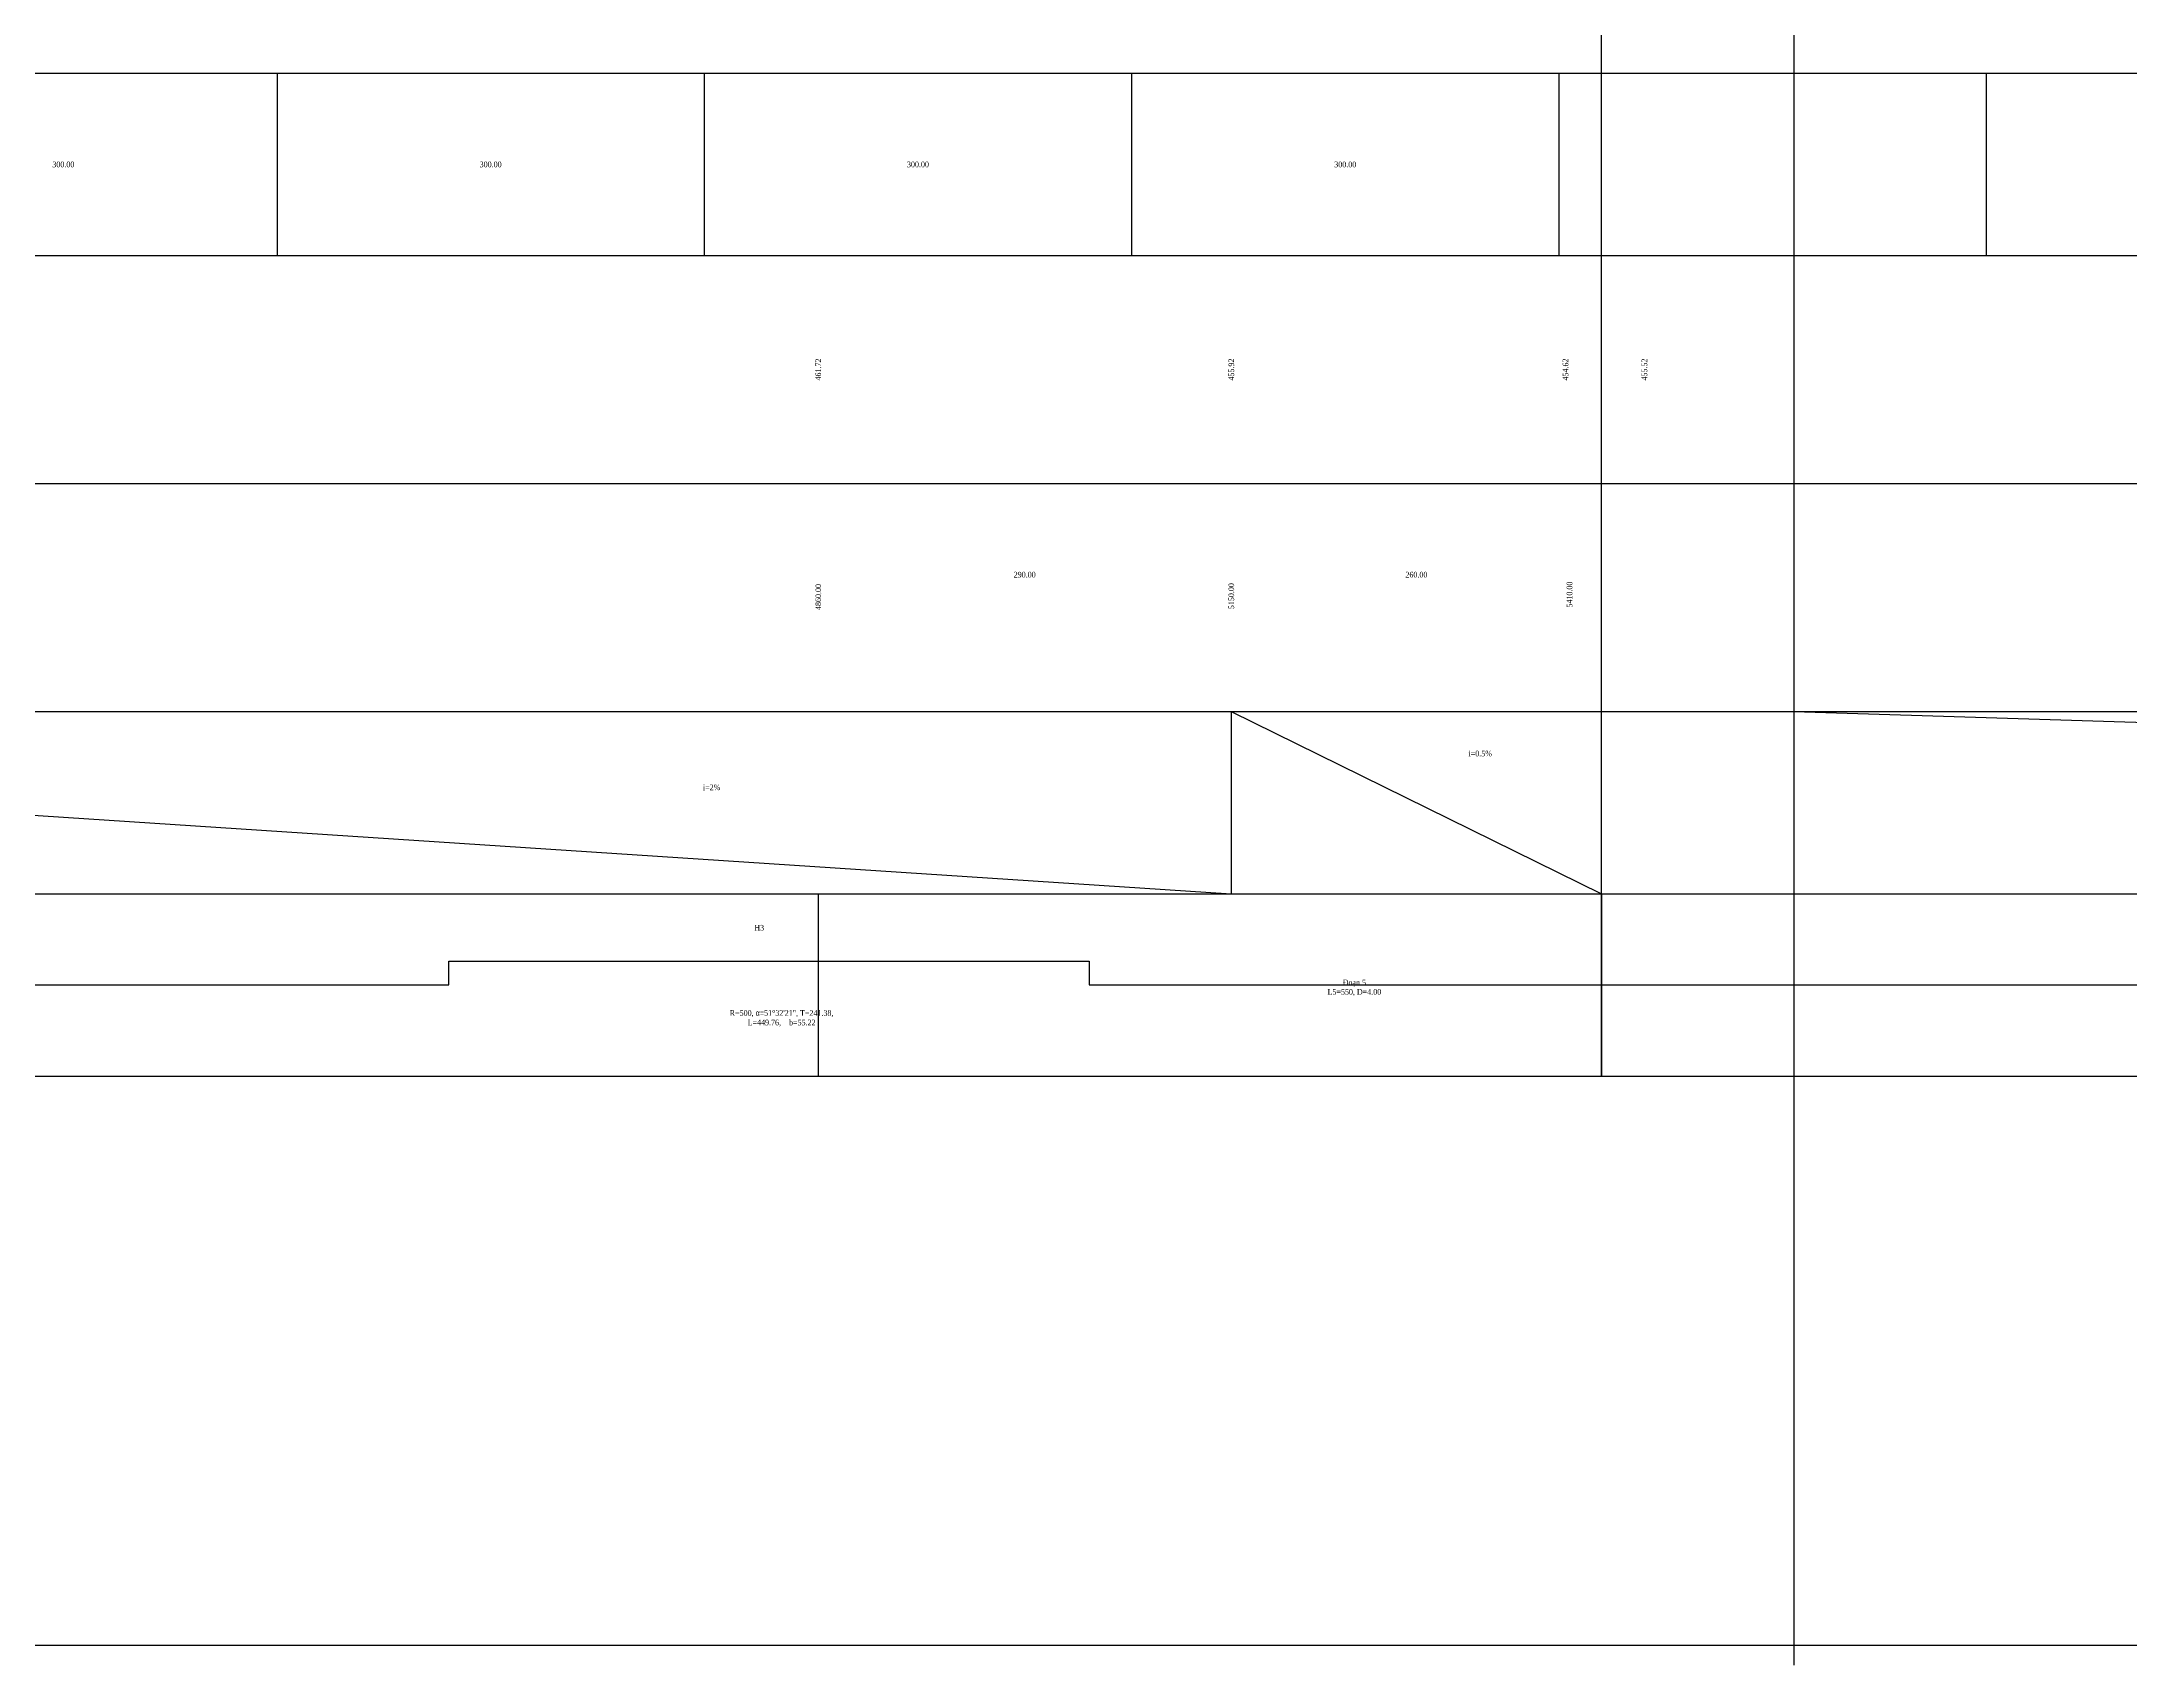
# Model space of a CAD drawing. Header units: inches. Extents: x 444671 to 463716, y 1783086 to 1794968.
# Drawn here: x 451107 to 452574, y 1785761 to 1786900 of the extents above; entities that cross this region are included whole.
import ezdxf
from ezdxf.enums import TextEntityAlignment as Align

# ---------------------------------------------------------------- set-up
doc = ezdxf.new("R2010")
doc.units = ezdxf.units.IN
doc.header["$MEASUREMENT"] = 0
doc.linetypes.add('HIDDEN', pattern=[0.375, 0.25, -0.125])
for name, color, linetype in [('CONGTRINH', 2, 'Continuous'), ('Dong', 252, 'HIDDEN'), ('Khung_bang', 140, 'Continuous'), ('Text', 3, 'Continuous')]:
    doc.layers.add(name, color=color, linetype=linetype)
doc.styles.add('Vntimeshx', font='vntime.shx', dxfattribs={"width": 0.8, "bigfont": 'vn1.shx'})

msp = doc.modelspace()

# ---------------------------------------------------------------- linework, layer by layer
at = {"layer": 'CONGTRINH', "linetype": 'ByBlock'}
for points in [[(449992.4938, 1786430.3548), (451942.4938, 1786302.3548)], [(451942.4938, 1786430.3548), (452202.4938, 1786302.3548)], [(452337.4459, 1786430.3548), (456440.1145, 1786302.3548)], [(451393.0558, 1786238.3548), (451393.0558, 1786255.0733), (451842.8198, 1786255.0733), (451842.8198, 1786238.3548)], [(451039.1048, 1786238.3548), (451393.0558, 1786238.3548)], [(451842.8198, 1786238.3548), (452667.3536, 1786238.3548)]]:
    msp.add_lwpolyline(points, dxfattribs=at)
at = {"layer": 'Defpoints', "linetype": 'ByBlock'}
msp.add_lwpolyline([(452337.4459, 1788790.5698), (452337.4459, 1785760.786)], dxfattribs=at)
at = {"layer": 'Dong', "color": 2, "linetype": 'ByBlock'}
msp.add_line((452202.4938, 1786174.3548), (452202.4938, 1787493.8783), dxfattribs=at)
at = {"layer": 'Khung_bang', "linetype": 'ByBlock'}
for p, q in [((451272.4938, 1786878.3548), (451272.4938, 1786750.3548)), ((451572.4938, 1786878.3548), (451572.4938, 1786750.3548)), ((451872.4938, 1786878.3548), (451872.4938, 1786750.3548)), ((452172.4938, 1786878.3548), (452172.4938, 1786750.3548)), ((452472.4938, 1786878.3548), (452472.4938, 1786750.3548))]:
    msp.add_line(p, q, dxfattribs=at)
at = {"layer": 'Khung_bang', "ltscale": 29}
msp.add_line((456142.0624, 1785774.6993), (446704.2467, 1785774.6993), dxfattribs=at)
at = {"layer": 'Khung_bang', "linetype": 'ByBlock'}
for points in [[(446139.7357, 1786878.3548), (458289.9137, 1786878.3548)], [(446139.7357, 1786750.3548), (458289.9137, 1786750.3548)], [(446139.7357, 1786590.3548), (458289.9137, 1786590.3548)], [(446139.7357, 1786430.3548), (458289.9137, 1786430.3548)], [(446139.7357, 1786302.3548), (458289.9137, 1786302.3548)], [(446139.7357, 1786174.3548), (458289.9137, 1786174.3548)]]:
    msp.add_lwpolyline(points, dxfattribs=at)
at = {"layer": 'Text', "color": 2, "linetype": 'ByBlock'}
for points in [[(451942.4938, 1786430.3548), (451942.4938, 1786302.3548)], [(451652.4938, 1786302.3548), (451652.4938, 1786174.3548)], [(452202.4938, 1786302.3548), (452202.4938, 1786174.3548)]]:
    msp.add_lwpolyline(points, dxfattribs=at)

# ---------------------------------------------------------------- texts
at = {"layer": 'Text', "linetype": 'ByBlock', "style": 'Vntimeshx', "width": 0.8}
for s, p in [('300.00', (451122.4938, 1786814.3548)), ('300.00', (451422.4938, 1786814.3548)), ('300.00', (451722.4938, 1786814.3548)), ('300.00', (452022.4938, 1786814.3548)), ('290.00', (451797.4938, 1786526.3548)), ('260.00', (452072.4938, 1786526.3548)), ('i=0.5%%%', (452117.2748, 1786400.8089)), ('i=2%%%', (451577.6567, 1786377.0715)), ('H3', (451611.058, 1786278.4976))]:
    msp.add_text(s, height=4, dxfattribs=at).set_placement(p, align=Align.MIDDLE_CENTER)
for s, p in [('461.72', (451652.4938, 1786670.3548)), ('455.92', (451942.4938, 1786670.3548)), ('455.92', (451942.4938, 1786670.3548)), ('454.62', (452177.1282, 1786670.3548)), ('455.52', (452232.5247, 1786670.3548)), ('5410.00', (452179.9489, 1786512.3755)), ('4860.00', (451652.4938, 1786510.6596)), ('5150.00', (451942.4938, 1786511.2898))]:
    msp.add_text(s, height=4, rotation=90, dxfattribs=at).set_placement(p, align=Align.MIDDLE_CENTER)
at = {"layer": 'Text', "linetype": 'ByBlock', "char_height": 4, "attachment_point": 5, "style": 'Vntimeshx'}
for s, insert in [('\\A1;{\\Fvntime|c0;\\C3;§o¹n 5\\PL5=550, D=4.00 }', (452028.9214, 1786236.3402)), ('\\A1;{\\Fvntime|c0;\\C3;R=500,\\fSymbol|b0|i0|c2|p18; a=\\Fvntime|c0;51°32\'21", T=241.38, \\PL=449.76,    b=55.22}', (451626.7634, 1786214.8572))]:
    msp.add_mtext(s, dxfattribs=dict(at, insert=insert))

doc.saveas('drawing.dxf')
